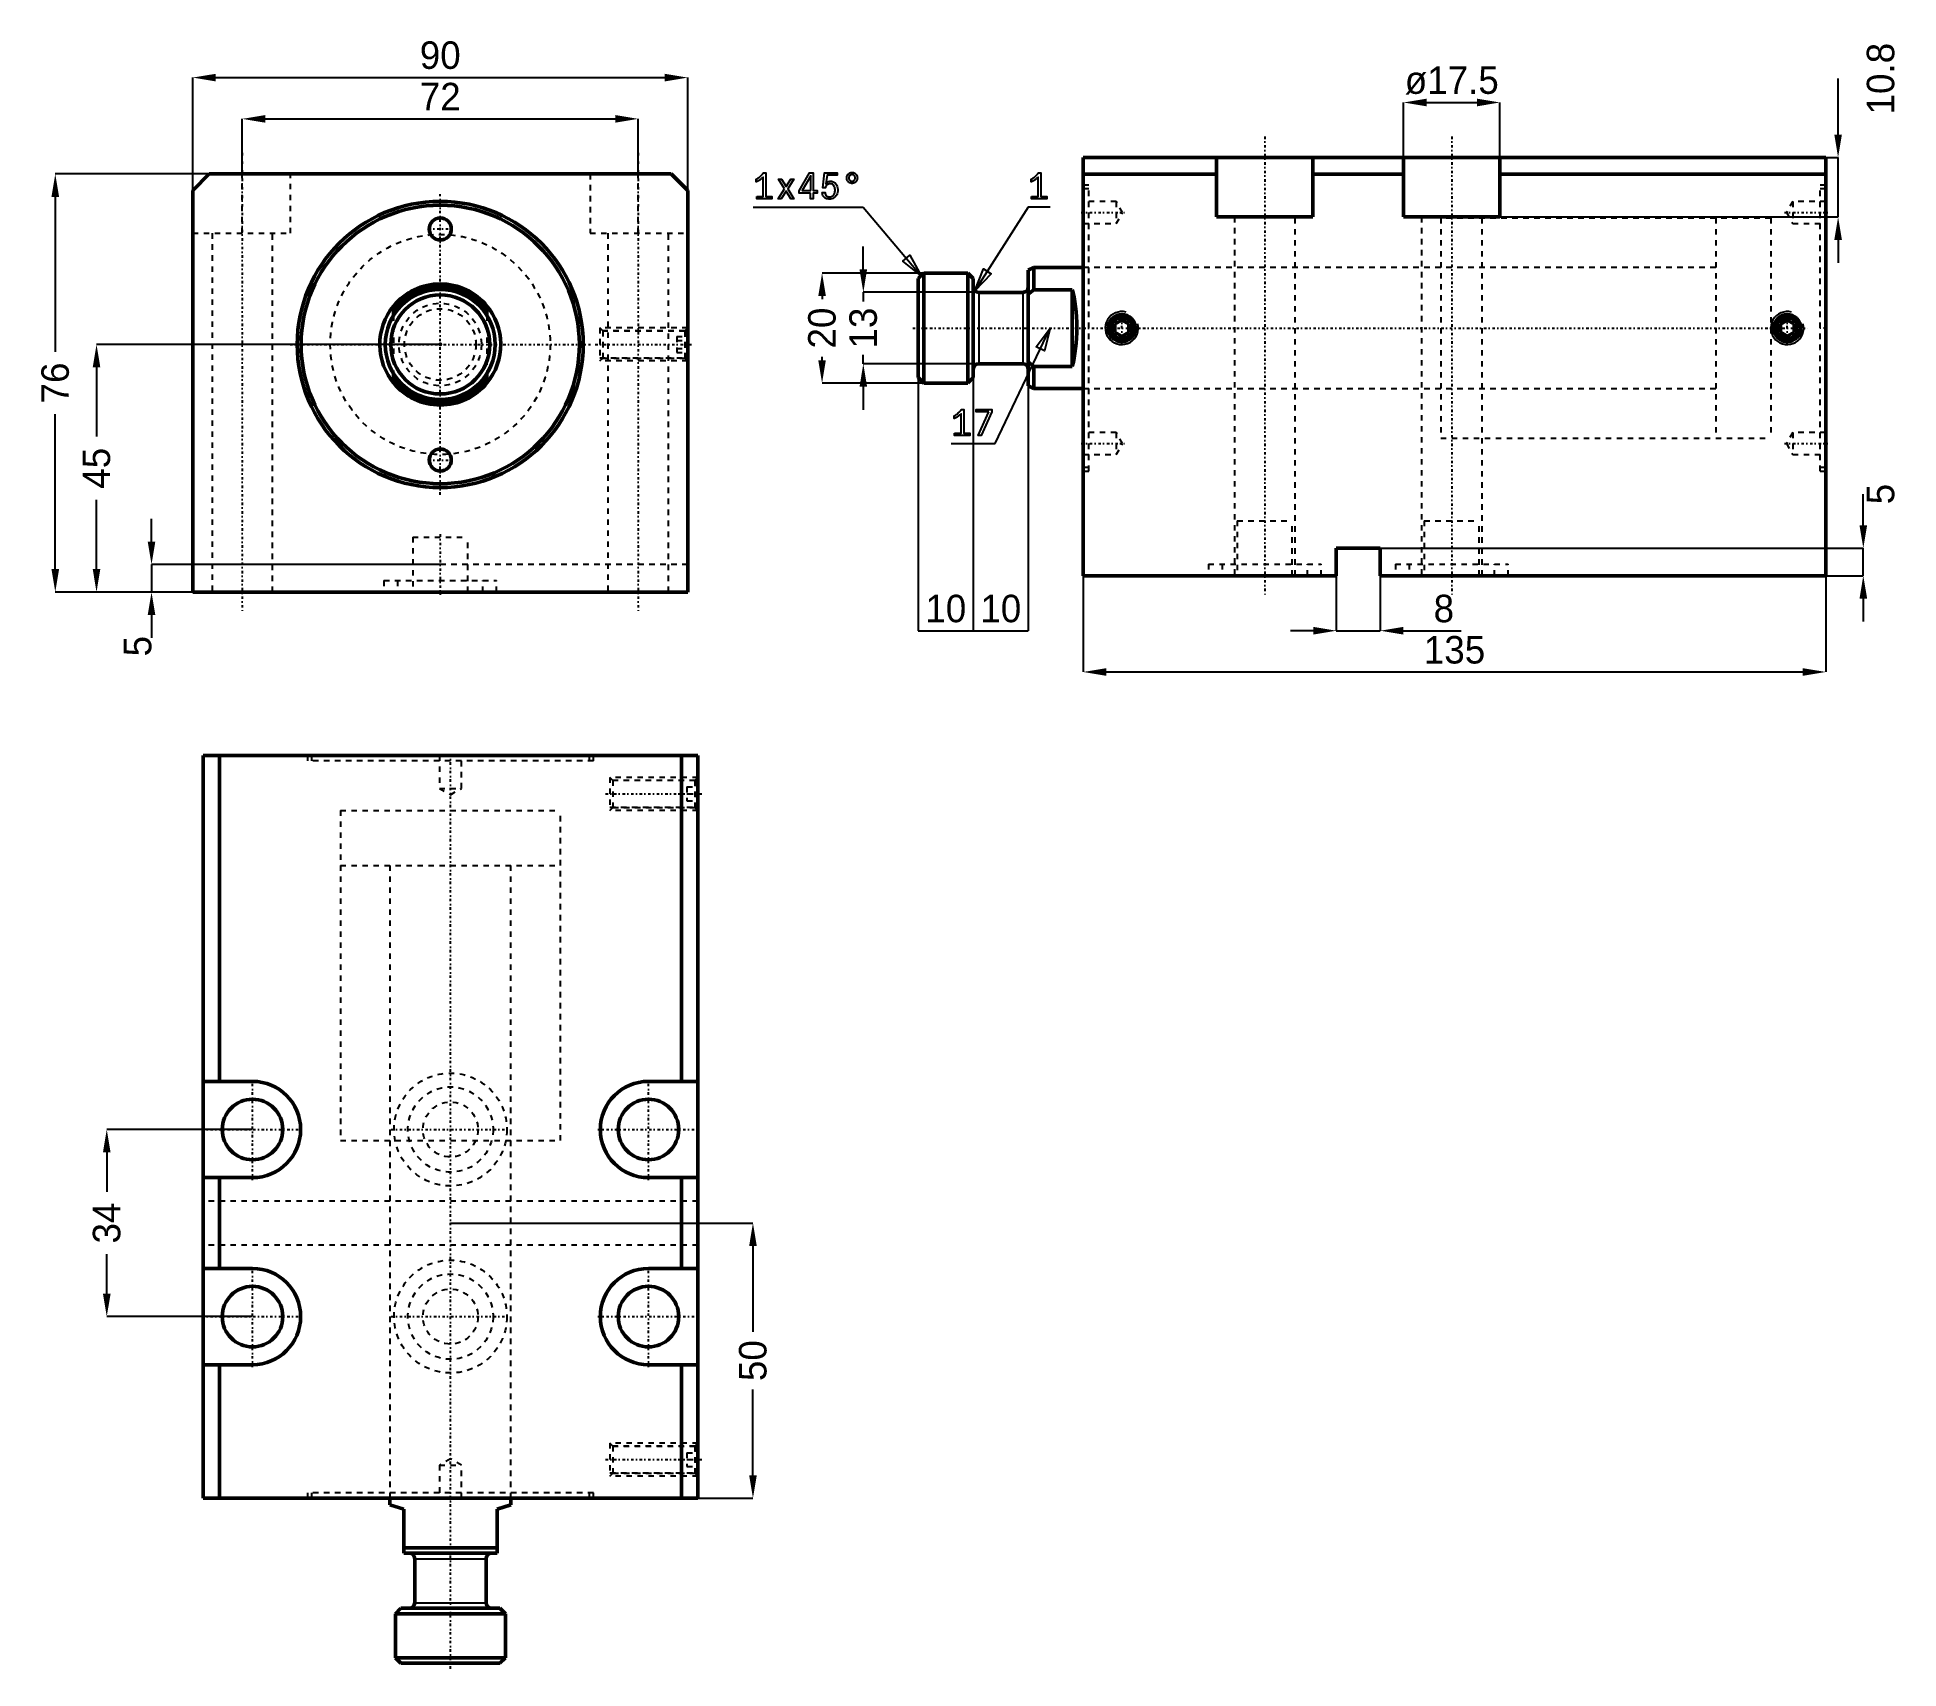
# Model space of a CAD drawing. Header units: millimetres. Extents: x -73 to 265, y -241 to 56.
import ezdxf

# ---------------------------------------------------------------- set-up
doc = ezdxf.new("R2010")
doc.units = ezdxf.units.MM
doc.linetypes.add('Center', pattern=[1.5, 0.45, -0.5, 0.05, -0.5])
doc.linetypes.add('Dashed', pattern=[2, 1, -1])
for name, color, linetype, lineweight in [('2d ConnectionPoints', 7, 'Continuous', 50), ('AM_0', 7, 'Continuous', 50), ('AM_4', 3, 'Continuous', 25), ('AM_5', 3, 'Continuous', 25), ('AM_7', 7, 'Center', 25), ('AM_9', 6, 'Dashed', 25)]:
    doc.layers.add(name, color=color, linetype=linetype, lineweight=lineweight)
doc.dimstyles.new('ISO-25', dxfattribs={"dimtxt": 2.5, "dimasz": 2.5, "dimexe": 1.25, "dimexo": 0.625, "dimtad": 1, "dimtxsty": 'Standard', "dimcen": 2.5, "dimadec": 0, "dimazin": 0, "dimtfac": 1, "dimtmove": 0, "dimatfit": 3, "dimfxl": 0, "dimarcsym": 0})

# ---------------------------------------------------------------- blocks, each defined once
blk = doc.blocks.new('1_JECX_MF_TLA_40_50_0_rod__0_in_JECX_MF_160_TLA_40_50_0__0')
at = {"layer": 'AM_0'}
for p, q in [((-8.5, 5.27), (-8.5, 6.98)), ((8.5, 6.98), (8.5, 5.27)), ((-8.5, -6.98), (-8.5, -5.27)), ((8.5, -5.27), (8.5, -6.98))]:
    blk.add_line(p, q, dxfattribs=at)
for points in [[(-8.5, 6.98), (-9.08, 6.21), (-9.58, 5.4), (-10.02, 4.54), (-10.38, 3.65), (-10.65, 2.74), (-10.85, 1.8), (-10.97, 0.84), (-11, -0.12), (-10.95, -1.07), (-10.81, -2.02), (-10.59, -2.96), (-10.3, -3.87), (-9.92, -4.75), (-9.47, -5.6), (-8.94, -6.4), (-8.5, -6.98)], [(8.5, -6.98), (9.08, -6.21), (9.58, -5.4), (10.02, -4.54), (10.38, -3.65), (10.65, -2.74), (10.85, -1.8), (10.97, -0.84), (11, 0.12), (10.95, 1.07), (10.81, 2.02), (10.59, 2.96), (10.3, 3.87), (9.92, 4.75), (9.47, 5.6), (8.94, 6.4), (8.5, 6.98)]]:
    blk.add_lwpolyline(points, dxfattribs=at)
for radius in [10, 9]:
    blk.add_circle((0, 0), radius, dxfattribs=at)
for radius, start, end in [(11, 39.4006, 140.5994), (10.5, 35.9506, 144.0494), (10.5, 215.9506, 324.0494), (11, 219.4006, 320.5994)]:
    blk.add_arc((0, 0), radius, start, end, dxfattribs=at)
at = {"layer": 'AM_9'}
for p, q in [((-8.5, 5.27), (-8.5, -5.27)), ((8.5, 5.27), (8.5, -5.27))]:
    blk.add_line(p, q, dxfattribs=at)
for radius in [7.5, 6.5]:
    blk.add_circle((0, 0), radius, dxfattribs=at)
blk = doc.blocks.new('2_JECX_MF_EXLA_40_50_0_body__0_in_JECX_MF_160_TLA_40_50_0__0')
at = {"layer": 'AM_0'}
for p, q in [((-42, 31), (-45, 28)), ((42, 31), (-42, 31)), ((45, 28), (42, 31)), ((-45, 28), (-45, -45)), ((45, -45), (45, 28)), ((-45, -45), (45, -45))]:
    blk.add_line(p, q, dxfattribs=at)
for centre, radius in [((0, 0), 26), ((0, 0), 25.3), ((0, 21), 2), ((0, -21), 2)]:
    blk.add_circle(centre, radius, dxfattribs=at)
at = {"layer": 'AM_5', "linetype": 'Dashed'}
for p, q in [((45, 3), (29, 3)), ((45, -3), (29, -3))]:
    blk.add_line(p, q, dxfattribs=at)
at = {"layer": 'AM_7'}
for p, q in [((-36, 34.8), (-36, -48.8)), ((36, 34.8), (36, -48.8)), ((0, -27.3), (0, 27.3)), ((-2.1, 21), (2.1, 21)), ((-27.3, 0), (27.3, 0)), ((28.2, 0), (45.8, 0)), ((-2.1, -21), (2.1, -21)), ((0, -34.5), (0, -45.5))]:
    blk.add_line(p, q, dxfattribs=at)
at = {"layer": 'AM_9'}
for p, q in [((-36, 20.2), (-36, 31)), ((-27.25, 20.2), (-27.25, 31)), ((27.25, 31), (27.25, 20.2)), ((36, 20.2), (36, 31)), ((-45, 20.2), (-27.25, 20.2)), ((-41.5, 20.2), (-41.5, -45)), ((-30.5, -45), (-30.5, 20.2)), ((27.25, 20.2), (45, 20.2)), ((30.5, 20.2), (30.5, -45)), ((41.5, -45), (41.5, 20.2)), ((29.54, 2.46), (29, 3)), ((29, 3), (29, -3)), ((44.5, 2.4), (29, 2.4)), ((44.46, 2.46), (29.54, 2.46)), ((29.54, 2.46), (29.54, -2.46)), ((43, 1.44), (45, 1.44)), ((43, 1.44), (43, -1.44)), ((43, 0.72), (45, 0.72)), ((45, 3), (44.46, 2.46)), ((44.46, 2.46), (44.46, -2.46)), ((45, 1.9), (44.5, 2.4)), ((44.5, 2.4), (44.5, -2.4)), ((29, -2.4), (44.5, -2.4)), ((29, -3), (29.54, -2.46)), ((29.54, -2.46), (44.46, -2.46)), ((43, -0.72), (45, -0.72)), ((43, -1.44), (45, -1.44)), ((44.46, -2.46), (45, -3)), ((44.5, -2.4), (45, -1.9)), ((-5, -35), (5, -35)), ((-5, -35), (-5, -45)), ((5, -45), (5, -35)), ((45, -40), (-45, -40)), ((-10.25, -42.9), (10.25, -42.9)), ((-10.25, -42.9), (-10.25, -45)), ((-7.75, -42.9), (-7.75, -45)), ((7.75, -45), (7.75, -42.9)), ((10.25, -45), (10.25, -42.9))]:
    blk.add_line(p, q, dxfattribs=at)
blk.add_circle((0, 0), 20, dxfattribs=at)
blk = doc.blocks.new('*D3')
at = {"layer": 'AM_5', "color": 0, "lineweight": -2}
for p, q in [((-45, 28), (-45, 48.5)), ((-40.83, 48.5), (40.83, 48.5)), ((45, 28), (45, 48.5))]:
    blk.add_line(p, q, dxfattribs=at)
at = {"layer": 'AM_5', "color": 0}
for points in [[(-40.83, 49.19), (-40.83, 47.81), (-45, 48.5)], [(40.83, 47.81), (40.83, 49.19), (45, 48.5)]]:
    blk.add_solid(points, dxfattribs=at)
at = {"layer": 'Defpoints', "color": 0}
for p in [(45, 48.5), (-45, 28), (45, 28)]:
    blk.add_point(p, dxfattribs=at)
at = {"layer": 'AM_5', "color": 0, "insert": (0, 52.55), "char_height": 5, "attachment_point": 5}
blk.add_mtext('90', dxfattribs=at)
blk = doc.blocks.new('*D4')
at = {"layer": 'AM_5', "color": 0, "lineweight": -2}
for p, q in [((-36, 31), (-36, 41)), ((-31.83, 41), (31.83, 41)), ((36, 31), (36, 41))]:
    blk.add_line(p, q, dxfattribs=at)
at = {"layer": 'AM_5', "color": 0}
for points in [[(-31.83, 41.69), (-31.83, 40.31), (-36, 41)], [(31.83, 40.31), (31.83, 41.69), (36, 41)]]:
    blk.add_solid(points, dxfattribs=at)
at = {"layer": 'Defpoints', "color": 0}
for p in [(36, 41), (-36, 31), (36, 31)]:
    blk.add_point(p, dxfattribs=at)
at = {"layer": 'AM_5', "color": 0, "insert": (0, 45.05), "char_height": 5, "attachment_point": 5}
blk.add_mtext('72', dxfattribs=at)
blk = doc.blocks.new('*D5')
at = {"layer": 'AM_5', "color": 0, "lineweight": -2}
for p, q in [((-42, 31), (-70, 31)), ((-70, 26.83), (-70, -1.31)), ((-70, -40.83), (-70, -12.69)), ((-45, -45), (-70, -45))]:
    blk.add_line(p, q, dxfattribs=at)
at = {"layer": 'AM_5', "color": 0}
for points in [[(-69.31, 26.83), (-70.69, 26.83), (-70, 31)], [(-70.69, -40.83), (-69.31, -40.83), (-70, -45)]]:
    blk.add_solid(points, dxfattribs=at)
at = {"layer": 'Defpoints', "color": 0}
for p in [(-42, 31), (-70, -45), (-45, -45)]:
    blk.add_point(p, dxfattribs=at)
at = {"layer": 'AM_5', "color": 0, "insert": (-70, -7), "char_height": 5, "attachment_point": 5, "rotation": 90}
blk.add_mtext('76', dxfattribs=at)
blk = doc.blocks.new('*D6')
at = {"layer": 'AM_5', "color": 0, "lineweight": -2}
for p, q in [((0, 0), (-62.5, 0)), ((-62.5, -4.17), (-62.5, -16.75)), ((-62.5, -40.83), (-62.5, -28.25)), ((-45, -45), (-62.5, -45))]:
    blk.add_line(p, q, dxfattribs=at)
at = {"layer": 'AM_5', "color": 0}
for points in [[(-61.81, -4.17), (-63.19, -4.17), (-62.5, 0)], [(-63.19, -40.83), (-61.81, -40.83), (-62.5, -45)]]:
    blk.add_solid(points, dxfattribs=at)
at = {"layer": 'Defpoints', "color": 0}
for p in [(0, 0), (-62.5, -45), (-45, -45)]:
    blk.add_point(p, dxfattribs=at)
at = {"layer": 'AM_5', "color": 0, "insert": (-62.5, -22.5), "char_height": 5, "attachment_point": 5, "rotation": 90}
blk.add_mtext('45', dxfattribs=at)
blk = doc.blocks.new('*D7')
at = {"layer": 'AM_5', "color": 0, "lineweight": -2}
for p, q in [((-52.5, -35.83), (-52.5, -31.67)), ((0, -40), (-52.5, -40)), ((-52.5, -40), (-52.5, -45)), ((-45, -45), (-52.5, -45)), ((-52.5, -49.17), (-52.5, -53.33))]:
    blk.add_line(p, q, dxfattribs=at)
at = {"layer": 'AM_5', "color": 0}
for points in [[(-53.19, -35.83), (-51.81, -35.83), (-52.5, -40)], [(-51.81, -49.17), (-53.19, -49.17), (-52.5, -45)]]:
    blk.add_solid(points, dxfattribs=at)
at = {"layer": 'Defpoints', "color": 0}
for p in [(0, -40), (-52.5, -45), (-45, -45)]:
    blk.add_point(p, dxfattribs=at)
at = {"layer": 'AM_5', "color": 0, "insert": (-55, -54.83), "char_height": 5, "attachment_point": 5, "rotation": 90}
blk.add_mtext('5', dxfattribs=at)
blk = doc.blocks.new('1_JECX_MF_TLA_40_50_0_rod__0_in_JECX_MF_160_TLA_40_50_0__4')
at = {"layer": 'AM_0'}
for p, q in [((-11, 0), (-11, -1.19)), ((11, -1.19), (11, 0)), ((-8.5, -2), (-11, -1.19)), ((-8.5, -10), (-8.5, -2)), ((11, -1.19), (8.5, -2)), ((8.5, -2), (8.5, -10)), ((-8.5, -9), (8.5, -9)), ((-8.5, -10), (8.5, -10)), ((-6.5, -11), (-6.5, -19)), ((6.5, -19), (6.5, -11)), ((-9, -20), (-10, -21)), ((-9, -20), (9, -20)), ((10, -21), (9, -20)), ((-10, -21), (-10, -29)), ((-10, -21), (10, -21)), ((10, -29), (10, -21)), ((-10, -29), (10, -29)), ((-10, -29), (-9, -30)), ((-9, -30), (9, -30)), ((9, -30), (10, -29))]:
    blk.add_line(p, q, dxfattribs=at)
for centre, start, end in [((-7.5, -11), 360, 90), ((7.5, -11), 90, 180), ((-7.5, -19), 270, 0), ((7.5, -19), 180, 270)]:
    blk.add_arc(centre, 1, start, end, dxfattribs=at)
at = {"layer": 'AM_4'}
for p, q in [((-6.5, -11), (6.5, -11)), ((-6.5, -19), (6.5, -19))]:
    blk.add_line(p, q, dxfattribs=at)
at = {"layer": 'AM_7'}
blk.add_line((0, -31), (0, 135.36), dxfattribs=at)
at = {"layer": 'AM_9'}
for p, q in [((-20, 125), (20, 125)), ((-20, 125), (-20, 115)), ((20, 115), (20, 125)), ((-20, 115), (20, 115)), ((-11, 115), (-11, 0)), ((11, 0), (11, 115))]:
    blk.add_line(p, q, dxfattribs=at)
blk = doc.blocks.new('2_JECX_MF_EXLA_40_50_0_body__0_in_JECX_MF_160_TLA_40_50_0__4')
at = {"layer": 'AM_0'}
for p, q in [((45, 135), (-45, 135)), ((-45, 135), (-45, 0)), ((-42, 135), (-42, 75.75)), ((42, 135), (42, 75.75)), ((45, 135), (45, 0)), ((-36, 75.75), (-45, 75.75)), ((45, 75.75), (36, 75.75)), ((-45, 58.25), (-36, 58.25)), ((-42, 58.25), (-42, 41.75)), ((36, 58.25), (45, 58.25)), ((42, 58.25), (42, 41.75)), ((-36, 41.75), (-45, 41.75)), ((45, 41.75), (36, 41.75)), ((-45, 24.25), (-36, 24.25)), ((-42, 24.25), (-42, 0)), ((36, 24.25), (45, 24.25)), ((42, 24.25), (42, 0)), ((45, 0), (-45, 0))]:
    blk.add_line(p, q, dxfattribs=at)
for centre in [(-36, 67), (36, 67), (-36, 33), (36, 33)]:
    blk.add_circle(centre, 5.5, dxfattribs=at)
for centre, start, end in [((-36, 67), 270, 90), ((36, 67), 90, 270), ((-36, 33), 270, 90), ((36, 33), 90, 270)]:
    blk.add_arc(centre, 8.75, start, end, dxfattribs=at)
at = {"layer": 'AM_5', "linetype": 'Dashed'}
for p, q in [((45, 131), (29, 131)), ((45, 125), (29, 125)), ((45, 10), (29, 10)), ((45, 4), (29, 4))]:
    blk.add_line(p, q, dxfattribs=at)
at = {"layer": 'AM_7'}
for p, q in [((28.2, 128), (45.8, 128)), ((-36, 57.8125), (-36, 76.1875)), ((36, 57.8125), (36, 76.1875)), ((-45.1875, 67), (-26.8125, 67)), ((-10.7625, 67), (10.7625, 67)), ((26.8125, 67), (45.1875, 67)), ((-36, 23.8125), (-36, 42.1875)), ((36, 23.8125), (36, 42.1875)), ((-45.1875, 33), (-26.8125, 33)), ((-10.7625, 33), (10.7625, 33)), ((26.8125, 33), (45.1875, 33)), ((28.2, 7), (45.8, 7))]:
    blk.add_line(p, q, dxfattribs=at)
at = {"layer": 'AM_9'}
for p, q in [((-26, 135), (-26, 134)), ((26, 134), (-26, 134)), ((-25.3, 135), (-25.3, 134)), ((-2, 135), (-2, 129)), ((2, 129), (2, 135)), ((25.3, 134), (25.3, 135)), ((26, 134), (26, 135)), ((-2, 129), (0, 127.8453)), ((-2, 129), (2, 129)), ((0, 127.8453), (2, 129)), ((29, 131), (29, 125)), ((29.5415, 130.4585), (29, 131)), ((44.5, 130.4), (29, 130.4)), ((44.4585, 130.4585), (29.5415, 130.4585)), ((29.5415, 130.4585), (29.5415, 125.5415)), ((43, 129.25), (45, 129.25)), ((43, 129.25), (43, 126.75)), ((45, 131), (44.4585, 130.4585)), ((44.4585, 130.4585), (44.4585, 125.5415)), ((44.5, 130.4), (44.5, 125.6)), ((45, 129.9), (44.5, 130.4)), ((29, 125.6), (44.5, 125.6)), ((29, 125), (29.5415, 125.5415)), ((29.5415, 125.5415), (44.4585, 125.5415)), ((43, 128), (45, 128)), ((43, 126.75), (45, 126.75)), ((44.4585, 125.5415), (45, 125)), ((44.5, 125.6), (45, 126.1)), ((-20, 125), (20, 125)), ((-20, 125), (-20, 65)), ((20, 65), (20, 125)), ((-20, 65), (20, 65)), ((-11, 65), (-11, 0)), ((11, 0), (11, 65)), ((45, 54), (-45, 54)), ((45, 46), (-45, 46)), ((0, 7.1547), (-2, 6)), ((2, 6), (0, 7.1547)), ((29, 10), (29, 4)), ((29.5415, 9.4585), (29, 10)), ((44.5, 9.4), (29, 9.4)), ((44.4585, 9.4585), (29.5415, 9.4585)), ((29.5415, 9.4585), (29.5415, 4.5415)), ((43, 8.25), (45, 8.25)), ((43, 8.25), (43, 5.75)), ((43, 7), (45, 7)), ((45, 10), (44.4585, 9.4585)), ((44.4585, 9.4585), (44.4585, 4.5415)), ((45, 8.9), (44.5, 9.4)), ((44.5, 9.4), (44.5, 4.6)), ((-2, 6), (-2, 0)), ((-2, 6), (2, 6)), ((2, 0), (2, 6)), ((29, 4.6), (44.5, 4.6)), ((29, 4), (29.5415, 4.5415)), ((29.5415, 4.5415), (44.4585, 4.5415)), ((43, 5.75), (45, 5.75)), ((44.4585, 4.5415), (45, 4)), ((44.5, 4.6), (45, 5.1)), ((26, 1), (-26, 1)), ((-26, 1), (-26, 0)), ((-25.3, 1), (-25.3, 0)), ((25.3, 0), (25.3, 1)), ((26, 0), (26, 1))]:
    blk.add_line(p, q, dxfattribs=at)
for centre, radius in [((0, 67), 10.25), ((0, 67), 7.75), ((0, 67), 5), ((0, 33), 10.25), ((0, 33), 7.75), ((0, 33), 5)]:
    blk.add_circle(centre, radius, dxfattribs=at)
blk = doc.blocks.new('*D13')
at = {"layer": 'AM_5', "color": 0, "lineweight": -2}
for p, q in [((1.86, -159.67), (56.86, -159.67)), ((56.86, -163.84), (56.86, -179.42)), ((56.86, -205.51), (56.86, -189.92)), ((46.86, -209.67), (56.86, -209.67))]:
    blk.add_line(p, q, dxfattribs=at)
at = {"layer": 'AM_5', "color": 0}
for points in [[(56.17, -163.84), (57.56, -163.84), (56.86, -159.67)], [(56.17, -205.51), (57.56, -205.51), (56.86, -209.67)]]:
    blk.add_solid(points, dxfattribs=at)
at = {"layer": 'Defpoints', "color": 0}
for p in [(1.86, -159.67), (56.86, -159.67), (46.86, -209.67)]:
    blk.add_point(p, dxfattribs=at)
at = {"layer": 'AM_5', "color": 0, "insert": (56.86, -184.67), "char_height": 5, "attachment_point": 5, "rotation": 90}
blk.add_mtext('50', dxfattribs=at)
blk = doc.blocks.new('*D14')
at = {"layer": 'AM_5', "color": 0, "lineweight": -2}
for p, q in [((-34.14, -142.67), (-60.64, -142.67)), ((-60.64, -146.84), (-60.64, -154.01)), ((-60.64, -172.51), (-60.64, -165.34)), ((-34.14, -176.67), (-60.64, -176.67))]:
    blk.add_line(p, q, dxfattribs=at)
at = {"layer": 'AM_5', "color": 0}
for points in [[(-61.33, -146.84), (-59.94, -146.84), (-60.64, -142.67)], [(-61.33, -172.51), (-59.94, -172.51), (-60.64, -176.67)]]:
    blk.add_solid(points, dxfattribs=at)
at = {"layer": 'Defpoints', "color": 0}
for p in [(-60.64, -142.67), (-34.14, -142.67), (-34.14, -176.67)]:
    blk.add_point(p, dxfattribs=at)
at = {"layer": 'AM_5', "color": 0, "insert": (-60.64, -159.67), "char_height": 5, "attachment_point": 5, "rotation": 90}
blk.add_mtext('34', dxfattribs=at)
blk = doc.blocks.new('1_JECX_MF_TLA_40_50_0_rod__0_in_JECX_MF_160_TLA_40_50_0__2')
at = {"layer": 'AM_0'}
for p, q in [((-9, 11), (-10, 10.5)), ((-10, 10.5), (-10, -10.5)), ((0, 11), (-9, 11)), ((-9, 11), (-9, 6.98)), ((-29, 10), (-30, 9)), ((-30, 9), (-30, -9)), ((-29, 10), (-29, -10)), ((-21, 10), (-29, 10)), ((-21, 10), (-21, -10)), ((-20, 9), (-21, 10)), ((-20, 9), (-20, -9)), ((-9, 6.98), (-10, 6.16)), ((-2, 6.98), (-9, 6.98)), ((-2, 6.98), (-2, -6.98)), ((-11, 6.5), (-19, 6.5)), ((-19, -6.5), (-11, -6.5)), ((-10, -6.16), (-9, -6.98)), ((-30, -9), (-29, -10)), ((-29, -10), (-21, -10)), ((-21, -10), (-20, -9)), ((-9, -6.98), (-2, -6.98)), ((-9, -6.98), (-9, -11)), ((-10, -10.5), (-9, -11)), ((-9, -11), (0, -11))]:
    blk.add_line(p, q, dxfattribs=at)
blk.add_lwpolyline([(-2, -6.98), (-1.81, -6.21), (-1.65, -5.4), (-1.51, -4.54), (-1.39, -3.65), (-1.3, -2.74), (-1.24, -1.8), (-1.2, -0.84), (-1.19, 0.12), (-1.2, 1.07), (-1.25, 2.02), (-1.32, 2.96), (-1.42, 3.87), (-1.54, 4.75), (-1.69, 5.6), (-1.86, 6.4), (-2, 6.98)], dxfattribs=at)
for centre, start, end in [((-19, 7.5), 180, 270), ((-11, 7.5), 270, 0), ((-19, -7.5), 90, 180), ((-11, -7.5), 360, 90)]:
    blk.add_arc(centre, 1, start, end, dxfattribs=at)
at = {"layer": 'AM_4'}
for p, q in [((-19, 6.5), (-19, -6.5)), ((-11, 6.5), (-11, -6.5))]:
    blk.add_line(p, q, dxfattribs=at)
at = {"layer": 'AM_7'}
blk.add_line((-31, 0), (131.75, 0), dxfattribs=at)
at = {"layer": 'AM_9'}
for p, q in [((125, 20), (115, 20)), ((115, 20), (115, -20)), ((125, 20), (125, -20)), ((115, 11), (0, 11)), ((0, -11), (115, -11)), ((115, -20), (125, -20))]:
    blk.add_line(p, q, dxfattribs=at)
blk = doc.blocks.new('2_JECX_MF_EXLA_40_50_0_body__0_in_JECX_MF_160_TLA_40_50_0__2')
at = {"layer": 'AM_0'}
for p, q in [((0, -45), (0, 31)), ((135, 31), (0, 31)), ((24.25, 31), (24.25, 20.2)), ((41.75, 20.2), (41.75, 31)), ((58.25, 31), (58.25, 20.2)), ((75.75, 20.2), (75.75, 31)), ((135, -45), (135, 31)), ((24.25, 28), (0, 28)), ((58.25, 28), (41.75, 28)), ((135, 28), (75.75, 28)), ((24.25, 20.2), (41.75, 20.2)), ((58.25, 20.2), (75.75, 20.2)), ((7, 1.44), (5.75, 0.72)), ((5.75, 0.72), (5.75, -0.72)), ((8.25, 0.72), (7, 1.44)), ((8.25, -0.72), (8.25, 0.72)), ((128, 1.44), (126.75, 0.72)), ((126.75, 0.72), (126.75, -0.72)), ((129.25, 0.72), (128, 1.44)), ((129.25, -0.72), (129.25, 0.72)), ((5.75, -0.72), (7, -1.44)), ((7, -1.44), (8.25, -0.72)), ((126.75, -0.72), (128, -1.44)), ((128, -1.44), (129.25, -0.72)), ((46, -40), (46, -45)), ((54, -40), (46, -40)), ((54, -45), (54, -40)), ((46, -45), (0, -45)), ((135, -45), (54, -45))]:
    blk.add_line(p, q, dxfattribs=at)
for centre, radius in [((7, 0), 2.46), ((7, 0), 2.4), ((7, 0), 1.9), ((128, 0), 2.46), ((128, 0), 2.4), ((128, 0), 1.9)]:
    blk.add_circle(centre, radius, dxfattribs=at)
at = {"layer": 'AM_5'}
for centre in [(7, 0), (128, 0)]:
    blk.add_arc(centre, 3, 75, 15, dxfattribs=at)
at = {"layer": 'AM_7'}
for p, q in [((33, 34.8), (33, -48.8)), ((67, 34.8), (67, -48.8)), ((-0.36, 21), (7.51, 21)), ((127.49, 21), (135.36, 21)), ((7, -3.15), (7, 3.15)), ((128, -3.15), (128, 3.15)), ((135.05, 0), (133.95, 0)), ((-0.36, -21), (7.51, -21)), ((127.49, -21), (135.36, -21))]:
    blk.add_line(p, q, dxfattribs=at)
at = {"layer": 'AM_9'}
for p, q in [((1, 26), (0, 26)), ((1, 25.3), (0, 25.3)), ((1, -26), (1, 26)), ((134, -26), (134, 26)), ((135, 26), (134, 26)), ((135, 25.3), (134, 25.3)), ((6, 23), (0, 23)), ((7.15, 21), (6, 23)), ((6, 23), (6, 19)), ((6, 19), (7.15, 21)), ((129, 23), (127.85, 21)), ((127.85, 21), (129, 19)), ((135, 23), (129, 23)), ((129, 23), (129, 19)), ((0, 19), (6, 19)), ((27.5, 20.2), (27.5, -45)), ((38.5, -45), (38.5, 20.2)), ((61.5, 20.2), (61.5, -45)), ((125, 20), (65, 20)), ((65, 20), (65, -20)), ((72.5, -45), (72.5, 20.2)), ((125, 20), (125, -20)), ((129, 19), (135, 19)), ((65, 11), (0, 11)), ((0, -11), (65, -11)), ((6, -19), (0, -19)), ((7.15, -21), (6, -19)), ((6, -19), (6, -23)), ((65, -20), (125, -20)), ((129, -19), (127.85, -21)), ((135, -19), (129, -19)), ((129, -19), (129, -23)), ((0, -23), (6, -23)), ((6, -23), (7.15, -21)), ((127.85, -21), (129, -23)), ((129, -23), (135, -23)), ((0, -25.3), (1, -25.3)), ((0, -26), (1, -26)), ((134, -25.3), (135, -25.3)), ((134, -26), (135, -26)), ((28, -35), (38, -35)), ((28, -35), (28, -45)), ((38, -45), (38, -35)), ((62, -35), (72, -35)), ((62, -35), (62, -45)), ((72, -45), (72, -35)), ((22.75, -42.9), (43.25, -42.9)), ((22.75, -42.9), (22.75, -45)), ((25.25, -42.9), (25.25, -45)), ((40.75, -45), (40.75, -42.9)), ((43.25, -45), (43.25, -42.9)), ((56.75, -42.9), (77.25, -42.9)), ((56.75, -42.9), (56.75, -45)), ((59.25, -42.9), (59.25, -45)), ((74.75, -45), (74.75, -42.9)), ((77.25, -45), (77.25, -42.9))]:
    blk.add_line(p, q, dxfattribs=at)
blk = doc.blocks.new('*D27')
at = {"layer": 'AM_5', "color": 0, "lineweight": -2}
for p, q in [((175.18, 33.98), (175.18, 43.98)), ((179.35, 43.98), (188.51, 43.98)), ((192.68, 33.98), (192.68, 43.98))]:
    blk.add_line(p, q, dxfattribs=at)
at = {"layer": 'AM_5', "color": 0}
for points in [[(179.35, 44.67), (179.35, 43.28), (175.18, 43.98)], [(188.51, 44.67), (188.51, 43.28), (192.68, 43.98)]]:
    blk.add_solid(points, dxfattribs=at)
at = {"layer": 'Defpoints', "color": 0}
for p in [(192.68, 43.98), (175.18, 33.98), (192.68, 33.98)]:
    blk.add_point(p, dxfattribs=at)
at = {"layer": 'AM_5', "color": 0, "insert": (183.93, 47.98), "char_height": 5, "attachment_point": 5}
blk.add_mtext('ø17.5', dxfattribs=at)
blk = doc.blocks.new('*D28')
at = {"layer": 'AM_5', "color": 0, "lineweight": -2}
for p, q in [((254.18, 38.14), (254.18, 48.31)), ((192.68, 33.98), (254.18, 33.98)), ((254.18, 23.18), (254.18, 33.98)), ((192.68, 23.18), (254.18, 23.18)), ((254.18, 19.01), (254.18, 14.84))]:
    blk.add_line(p, q, dxfattribs=at)
at = {"layer": 'AM_5', "color": 0}
for points in [[(253.49, 38.14), (254.87, 38.14), (254.18, 33.98)], [(253.49, 19.01), (254.87, 19.01), (254.18, 23.18)]]:
    blk.add_solid(points, dxfattribs=at)
at = {"layer": 'Defpoints', "color": 0}
for p in [(192.68, 33.98), (254.18, 33.98), (192.68, 23.18)]:
    blk.add_point(p, dxfattribs=at)
at = {"layer": 'AM_5', "color": 0, "insert": (261.93, 48.31), "char_height": 5, "attachment_point": 5, "rotation": 90}
blk.add_mtext('10.8', dxfattribs=at)
blk = doc.blocks.new('*D29')
at = {"layer": 'AM_5', "color": 0, "lineweight": -2}
for p, q in [((116.93, -42.02), (116.93, -59.52)), ((251.93, -42.02), (251.93, -59.52)), ((121.1, -59.52), (247.76, -59.52))]:
    blk.add_line(p, q, dxfattribs=at)
at = {"layer": 'AM_5', "color": 0}
for points in [[(121.1, -58.83), (121.1, -60.22), (116.93, -59.52)], [(247.76, -58.83), (247.76, -60.22), (251.93, -59.52)]]:
    blk.add_solid(points, dxfattribs=at)
at = {"layer": 'Defpoints', "color": 0}
for p in [(116.93, -42.02), (251.93, -42.02), (251.93, -59.52)]:
    blk.add_point(p, dxfattribs=at)
at = {"layer": 'AM_5', "color": 0, "insert": (184.43, -55.52), "char_height": 5, "attachment_point": 5}
blk.add_mtext('135', dxfattribs=at)
blk = doc.blocks.new('*D30')
at = {"layer": 'AM_5', "color": 0, "lineweight": -2}
for p, q in [((96.93, -6.02), (96.93, -52.02)), ((106.93, -4.52), (106.93, -52.02)), ((96.93, -52.02), (106.93, -52.02))]:
    blk.add_line(p, q, dxfattribs=at)
at = {"layer": 'Defpoints', "color": 0}
for p in [(96.93, -6.02), (106.93, -4.52), (106.93, -52.02)]:
    blk.add_point(p, dxfattribs=at)
at = {"layer": 'AM_5', "color": 0, "insert": (101.93, -48.02), "char_height": 5, "attachment_point": 5}
blk.add_mtext('10', dxfattribs=at)
blk = doc.blocks.new('*D31')
at = {"layer": 'AM_5', "color": 0, "lineweight": -2}
for p, q in [((86.93, -6.02), (86.93, -52.02)), ((96.93, -6.02), (96.93, -52.02)), ((86.93, -52.02), (96.93, -52.02))]:
    blk.add_line(p, q, dxfattribs=at)
at = {"layer": 'Defpoints', "color": 0}
for p in [(86.93, -6.02), (96.93, -6.02), (96.93, -52.02)]:
    blk.add_point(p, dxfattribs=at)
at = {"layer": 'AM_5', "color": 0, "insert": (91.93, -48.02), "char_height": 5, "attachment_point": 5}
blk.add_mtext('10', dxfattribs=at)
blk = doc.blocks.new('*D32')
at = {"layer": 'AM_5', "color": 0, "lineweight": -2}
for p, q in [((87.93, 12.98), (69.43, 12.98)), ((69.43, 8.81), (69.43, 8.23)), ((69.43, -2.86), (69.43, -2.27)), ((87.93, -7.02), (69.43, -7.02))]:
    blk.add_line(p, q, dxfattribs=at)
at = {"layer": 'AM_5', "color": 0}
for points in [[(68.74, 8.81), (70.12, 8.81), (69.43, 12.98)], [(68.74, -2.86), (70.12, -2.86), (69.43, -7.02)]]:
    blk.add_solid(points, dxfattribs=at)
at = {"layer": 'Defpoints', "color": 0}
for p in [(69.43, 12.98), (87.93, 12.98), (87.93, -7.02)]:
    blk.add_point(p, dxfattribs=at)
at = {"layer": 'AM_5', "color": 0, "insert": (69.43, 2.98), "char_height": 5, "attachment_point": 5, "rotation": 90}
blk.add_mtext('20', dxfattribs=at)
blk = doc.blocks.new('*D33')
at = {"layer": 'AM_5', "color": 0, "lineweight": -2}
for p, q in [((76.93, 13.64), (76.93, 17.81)), ((97.93, 9.48), (76.93, 9.48)), ((76.93, 9.48), (76.93, 7.81)), ((76.93, -3.52), (76.93, -1.86)), ((97.93, -3.52), (76.93, -3.52)), ((76.93, -7.69), (76.93, -11.86))]:
    blk.add_line(p, q, dxfattribs=at)
at = {"layer": 'AM_5', "color": 0}
for points in [[(76.24, 13.64), (77.62, 13.64), (76.93, 9.48)], [(76.24, -7.69), (77.62, -7.69), (76.93, -3.52)]]:
    blk.add_solid(points, dxfattribs=at)
at = {"layer": 'Defpoints', "color": 0}
for p in [(76.93, 9.48), (97.93, 9.48), (97.93, -3.52)]:
    blk.add_point(p, dxfattribs=at)
at = {"layer": 'AM_5', "color": 0, "insert": (76.93, 2.98), "char_height": 5, "attachment_point": 5, "rotation": 90}
blk.add_mtext('13', dxfattribs=at)
blk = doc.blocks.new('*D34')
at = {"layer": 'AM_5', "color": 0, "lineweight": -2}
for p, q in [((162.93, -37.02), (162.93, -52.02)), ((170.93, -42.02), (170.93, -52.02)), ((158.76, -52.02), (154.6, -52.02)), ((162.93, -52.02), (170.93, -52.02)), ((175.1, -52.02), (185.65, -52.02))]:
    blk.add_line(p, q, dxfattribs=at)
at = {"layer": 'AM_5', "color": 0}
for points in [[(158.76, -51.33), (158.76, -52.72), (162.93, -52.02)], [(175.1, -51.33), (175.1, -52.72), (170.93, -52.02)]]:
    blk.add_solid(points, dxfattribs=at)
at = {"layer": 'Defpoints', "color": 0}
for p in [(162.93, -37.02), (170.93, -42.02), (170.93, -52.02)]:
    blk.add_point(p, dxfattribs=at)
at = {"layer": 'AM_5', "color": 0, "insert": (182.49, -48.02), "char_height": 5, "attachment_point": 5}
blk.add_mtext('8', dxfattribs=at)
blk = doc.blocks.new('*D35')
at = {"layer": 'AM_5', "color": 0, "lineweight": -2}
for p, q in [((258.76, -32.86), (258.76, -27.19)), ((162.93, -37.02), (258.76, -37.02)), ((258.76, -42.02), (258.76, -37.02)), ((170.93, -42.02), (258.76, -42.02)), ((258.76, -46.19), (258.76, -50.36))]:
    blk.add_line(p, q, dxfattribs=at)
at = {"layer": 'AM_5', "color": 0}
for points in [[(258.07, -32.86), (259.46, -32.86), (258.76, -37.02)], [(258.07, -46.19), (259.46, -46.19), (258.76, -42.02)]]:
    blk.add_solid(points, dxfattribs=at)
at = {"layer": 'Defpoints', "color": 0}
for p in [(162.93, -37.02), (170.93, -42.02), (258.76, -42.02)]:
    blk.add_point(p, dxfattribs=at)
at = {"layer": 'AM_5', "color": 0, "insert": (261.93, -27.19), "char_height": 5, "attachment_point": 5, "rotation": 90}
blk.add_mtext('5', dxfattribs=at)

msp = doc.modelspace()

# ---------------------------------------------------------------- linework, layer by layer
at = {"layer": '2d ConnectionPoints'}
for p in [(0, 0), (116.93, 2.975), (1.862, -209.672)]:
    msp.add_point(p, dxfattribs=at)
at = {"layer": 'AM_5'}
for p, q in [((56.93, 24.975), (76.93, 24.975)), ((76.93, 24.975), (87.43, 12.475)), ((106.93, 24.975), (97.223, 9.768)), ((110.93, 24.975), (106.93, 24.975)), ((100.93, -18.025), (110.93, 2.975)), ((92.93, -18.025), (100.93, -18.025))]:
    msp.add_line(p, q, dxfattribs=at)
for points in [[(57.538, 26.891), (58.734, 26.891), (58.734, 30.408), (58.734, 30.408), (58.669, 30.343), (58.56, 30.242), (58.56, 30.242), (58.437, 30.136), (58.347, 30.063), (58.347, 30.063), (58.253, 29.991), (58.111, 29.888), (58.111, 29.888), (57.968, 29.792), (57.872, 29.732), (57.872, 29.732), (57.779, 29.677), (57.649, 29.611), (57.649, 29.611), (57.531, 29.564), (57.46, 29.543), (57.46, 30.037), (57.46, 30.037), (57.548, 30.079), (57.688, 30.159), (57.688, 30.159), (57.836, 30.26), (57.939, 30.338), (57.939, 30.338), (58.042, 30.421), (58.193, 30.551), (58.193, 30.551), (58.338, 30.686), (58.431, 30.778), (58.431, 30.778), (58.52, 30.869), (58.638, 30.998), (58.638, 30.998), (58.74, 31.115), (58.799, 31.188), (59.215, 31.188), (59.215, 26.891), (60.3, 26.891), (60.3, 26.475), (57.538, 26.475), (57.538, 26.891)], [(67.354, 27.515), (65.248, 27.515), (65.248, 27.938), (67.166, 31.188), (67.809, 31.188), (67.809, 27.954), (68.511, 27.954), (68.511, 27.515), (67.809, 27.515), (67.809, 26.475), (67.354, 26.475), (67.354, 27.515)], [(67.361, 27.954), (67.361, 30.642), (65.807, 27.954), (67.361, 27.954)], [(70.812, 26.417), (70.812, 26.417), (70.665, 26.422), (70.456, 26.448), (70.456, 26.448), (70.259, 26.497), (70.136, 26.542), (70.136, 26.542), (70.02, 26.597), (69.864, 26.701), (69.864, 26.701), (69.73, 26.83), (69.653, 26.93), (69.653, 26.93), (69.588, 27.041), (69.518, 27.228), (69.518, 27.228), (69.48, 27.439), (69.473, 27.593), (69.98, 27.593), (69.98, 27.593), (69.989, 27.447), (70.038, 27.257), (70.038, 27.257), (70.13, 27.1), (70.215, 27.015), (70.215, 27.015), (70.315, 26.944), (70.487, 26.868), (70.487, 26.868), (70.685, 26.827), (70.831, 26.82), (70.831, 26.82), (70.957, 26.827), (71.128, 26.863), (71.128, 26.863), (71.28, 26.93), (71.371, 26.992), (71.371, 26.992), (71.452, 27.065), (71.557, 27.191), (71.557, 27.191), (71.641, 27.336), (71.686, 27.444), (71.686, 27.444), (71.722, 27.558), (71.761, 27.736), (71.761, 27.736), (71.783, 27.924), (71.787, 28.055), (71.787, 28.055), (71.783, 28.174), (71.762, 28.348), (71.762, 28.348), (71.724, 28.514), (71.689, 28.622), (71.689, 28.622), (71.646, 28.724), (71.566, 28.861), (71.566, 28.861), (71.469, 28.98), (71.393, 29.049), (71.393, 29.049), (71.31, 29.108), (71.171, 29.171), (71.171, 29.171), (71.016, 29.205), (70.903, 29.212), (70.903, 29.212), (70.782, 29.204), (70.612, 29.162), (70.612, 29.162), (70.454, 29.085), (70.357, 29.013), (70.357, 29.013), (70.268, 28.928), (70.158, 28.779), (70.158, 28.779), (70.077, 28.603), (70.038, 28.471), (69.544, 28.471), (69.882, 31.201), (72.177, 31.201), (72.177, 30.778), (70.344, 30.778), (70.136, 29.215), (70.136, 29.215), (70.204, 29.299), (70.312, 29.409), (70.312, 29.409), (70.425, 29.499), (70.503, 29.548), (70.503, 29.548), (70.585, 29.588), (70.718, 29.632), (70.718, 29.632), (70.864, 29.656), (70.968, 29.66), (70.968, 29.66), (71.127, 29.652), (71.349, 29.607), (71.349, 29.607), (71.552, 29.523), (71.676, 29.446), (71.676, 29.446), (71.79, 29.354), (71.939, 29.193), (71.939, 29.193), (72.063, 29.004), (72.131, 28.862), (72.131, 28.862), (72.187, 28.711), (72.248, 28.473), (72.248, 28.473), (72.281, 28.219), (72.287, 28.042), (72.287, 28.042), (72.28, 27.855), (72.241, 27.591), (72.241, 27.591), (72.168, 27.347), (72.102, 27.195), (72.102, 27.195), (72.022, 27.054), (71.879, 26.867), (71.879, 26.867), (71.71, 26.71), (71.582, 26.621), (71.582, 26.621), (71.444, 26.548), (71.222, 26.468), (71.222, 26.468), (70.982, 26.425), (70.812, 26.417)], [(74.886, 29.27), (74.886, 29.27), (74.784, 29.276), (74.636, 29.304), (74.636, 29.304), (74.495, 29.357), (74.405, 29.405), (74.405, 29.405), (74.321, 29.463), (74.207, 29.564), (74.207, 29.564), (74.11, 29.682), (74.054, 29.771), (74.054, 29.771), (74.007, 29.865), (73.957, 30.011), (73.957, 30.011), (73.929, 30.165), (73.924, 30.271), (73.924, 30.271), (73.929, 30.378), (73.957, 30.531), (73.957, 30.531), (74.007, 30.678), (74.054, 30.772), (74.054, 30.772), (74.11, 30.86), (74.207, 30.978), (74.207, 30.978), (74.321, 31.08), (74.405, 31.137), (74.405, 31.137), (74.495, 31.186), (74.636, 31.238), (74.636, 31.238), (74.784, 31.267), (74.886, 31.272), (74.886, 31.272), (74.989, 31.267), (75.136, 31.238), (75.136, 31.238), (75.276, 31.186), (75.366, 31.137), (75.366, 31.137), (75.45, 31.08), (75.562, 30.979), (75.562, 30.979), (75.658, 30.861), (75.713, 30.773), (75.713, 30.773), (75.76, 30.68), (75.81, 30.533), (75.81, 30.533), (75.837, 30.379), (75.842, 30.271), (75.842, 30.271), (75.837, 30.164), (75.81, 30.009), (75.81, 30.009), (75.76, 29.862), (75.713, 29.769), (75.713, 29.769), (75.658, 29.681), (75.562, 29.564), (75.562, 29.564), (75.45, 29.463), (75.366, 29.405), (75.366, 29.405), (75.276, 29.357), (75.136, 29.304), (75.136, 29.304), (74.989, 29.276), (74.886, 29.27)], [(74.886, 29.667), (74.886, 29.667), (74.948, 29.67), (75.037, 29.687), (75.037, 29.687), (75.121, 29.719), (75.176, 29.748), (75.176, 29.748), (75.227, 29.783), (75.295, 29.844), (75.295, 29.844), (75.353, 29.915), (75.387, 29.969), (75.387, 29.969), (75.415, 30.026), (75.445, 30.114), (75.445, 30.114), (75.462, 30.207), (75.465, 30.271), (75.465, 30.271), (75.462, 30.335), (75.445, 30.428), (75.445, 30.428), (75.415, 30.517), (75.387, 30.573), (75.387, 30.573), (75.353, 30.627), (75.295, 30.699), (75.295, 30.699), (75.227, 30.76), (75.176, 30.794), (75.176, 30.794), (75.121, 30.824), (75.037, 30.855), (75.037, 30.855), (74.948, 30.872), (74.886, 30.876), (74.886, 30.876), (74.825, 30.872), (74.736, 30.855), (74.736, 30.855), (74.65, 30.824), (74.595, 30.794), (74.595, 30.794), (74.544, 30.76), (74.474, 30.699), (74.474, 30.699), (74.415, 30.627), (74.381, 30.573), (74.381, 30.573), (74.352, 30.517), (74.321, 30.428), (74.321, 30.428), (74.304, 30.335), (74.301, 30.271), (74.301, 30.271), (74.304, 30.207), (74.321, 30.114), (74.321, 30.114), (74.352, 30.026), (74.381, 29.969), (74.381, 29.969), (74.415, 29.915), (74.474, 29.844), (74.474, 29.844), (74.544, 29.783), (74.595, 29.748), (74.595, 29.748), (74.65, 29.719), (74.736, 29.687), (74.736, 29.687), (74.825, 29.67), (74.886, 29.667)], [(107.538, 26.891), (108.734, 26.891), (108.734, 30.408), (108.734, 30.408), (108.669, 30.343), (108.56, 30.242), (108.56, 30.242), (108.437, 30.136), (108.347, 30.063), (108.347, 30.063), (108.253, 29.991), (108.111, 29.888), (108.111, 29.888), (107.968, 29.792), (107.872, 29.732), (107.872, 29.732), (107.779, 29.677), (107.649, 29.611), (107.649, 29.611), (107.531, 29.564), (107.46, 29.543), (107.46, 30.037), (107.46, 30.037), (107.548, 30.079), (107.688, 30.159), (107.688, 30.159), (107.836, 30.26), (107.939, 30.338), (107.939, 30.338), (108.042, 30.421), (108.193, 30.551), (108.193, 30.551), (108.338, 30.686), (108.431, 30.778), (108.431, 30.778), (108.52, 30.869), (108.638, 30.998), (108.638, 30.998), (108.74, 31.115), (108.799, 31.188), (109.215, 31.188), (109.215, 26.891), (110.3, 26.891), (110.3, 26.475), (107.538, 26.475), (107.538, 26.891)], [(62.6, 28.259), (61.502, 30.05), (62.071, 30.05), (62.89, 28.695), (63.751, 30.05), (64.268, 30.05), (63.182, 28.302), (64.32, 26.475), (63.744, 26.475), (62.88, 27.879), (61.967, 26.475), (61.44, 26.475), (62.6, 28.259)], [(87.43, 12.475), (84.112, 15.13), (85.388, 16.202), (87.43, 12.475)], [(97.223, 9.768), (98.762, 13.729), (100.167, 12.832), (97.223, 9.768)], [(110.93, 2.975), (109.891, -1.145), (108.386, -0.428), (110.93, 2.975)], [(93.538, -16.109), (94.734, -16.109), (94.734, -12.592), (94.734, -12.592), (94.669, -12.657), (94.56, -12.758), (94.56, -12.758), (94.437, -12.864), (94.347, -12.937), (94.347, -12.937), (94.253, -13.009), (94.111, -13.112), (94.111, -13.112), (93.968, -13.208), (93.872, -13.268), (93.872, -13.268), (93.779, -13.323), (93.649, -13.389), (93.649, -13.389), (93.531, -13.436), (93.46, -13.457), (93.46, -12.963), (93.46, -12.963), (93.548, -12.921), (93.688, -12.841), (93.688, -12.841), (93.836, -12.74), (93.939, -12.662), (93.939, -12.662), (94.042, -12.579), (94.193, -12.449), (94.193, -12.449), (94.338, -12.314), (94.431, -12.222), (94.431, -12.222), (94.52, -12.131), (94.638, -12.002), (94.638, -12.002), (94.74, -11.885), (94.799, -11.812), (95.215, -11.812), (95.215, -16.109), (96.3, -16.109), (96.3, -16.525), (93.538, -16.525), (93.538, -16.109)], [(99.731, -12.267), (97.424, -12.267), (97.424, -11.812), (100.271, -11.812), (100.271, -12.267), (98.334, -16.525), (97.801, -16.525), (99.731, -12.267)]]:
    msp.add_lwpolyline(points, dxfattribs=at)

# ---------------------------------------------------------------- block references
for name, p in [('2_JECX_MF_EXLA_40_50_0_body__0_in_JECX_MF_160_TLA_40_50_0__2', (116.93, 2.975)), ('2_JECX_MF_EXLA_40_50_0_body__0_in_JECX_MF_160_TLA_40_50_0__0', (0, 0)), ('1_JECX_MF_TLA_40_50_0_rod__0_in_JECX_MF_160_TLA_40_50_0__2', (116.93, 2.975)), ('1_JECX_MF_TLA_40_50_0_rod__0_in_JECX_MF_160_TLA_40_50_0__0', (0, 0)), ('1_JECX_MF_TLA_40_50_0_rod__0_in_JECX_MF_160_TLA_40_50_0__4', (1.862, -209.672)), ('2_JECX_MF_EXLA_40_50_0_body__0_in_JECX_MF_160_TLA_40_50_0__4', (1.862, -209.672))]:
    msp.add_blockref(name, p)

# ---------------------------------------------------------------- dimensions: what is measured, and where the dimension line sits
for base, p1, p2, text, override, picture, middle in [((45, 48.5), (-45, 28), (45, 28), '90', {"dimtxt": 5, "dimasz": 4.166667, "dimexe": 0, "dimexo": 0, "dimgap": 1.5}, '*D3', (0, 48.5)), ((192.68, 43.975), (175.18, 33.975), (192.68, 33.975), 'ø17.5', {"dimtxt": 5, "dimasz": 4.166667, "dimexe": 0, "dimexo": 0, "dimgap": 1.5}, '*D27', (183.93, 43.975)), ((36, 41), (-36, 31), (36, 31), '72', {"dimtxt": 5, "dimasz": 4.166667, "dimexe": 0, "dimexo": 0, "dimgap": 1.5}, '*D4', (0, 41)), ((96.93, -52.025), (86.93, -6.025), (96.93, -6.025), '10', {"dimtxt": 5, "dimasz": 0, "dimexe": 0, "dimexo": 0, "dimgap": 1.5}, '*D31', (91.93, -52.025)), ((106.93, -52.025), (96.93, -6.025), (106.93, -4.525), '10', {"dimtxt": 5, "dimasz": 0, "dimexe": 0, "dimexo": 0, "dimgap": 1.5}, '*D30', (101.93, -52.025)), ((170.93, -52.025), (162.93, -37.025), (170.93, -42.025), '8', {"dimtxt": 5, "dimasz": 4.166667, "dimexe": 0, "dimexo": 0, "dimgap": 1.5}, '*D34', (182.485, -52.025)), ((251.93, -59.525), (116.93, -42.025), (251.93, -42.025), '135', {"dimtxt": 5, "dimasz": 4.166667, "dimexe": 0, "dimexo": 0, "dimgap": 1.5}, '*D29', (184.43, -59.525))]:
    dim = msp.add_linear_dim(base=base, p1=p1, p2=p2, text=text, dimstyle='ISO-25', override=override, dxfattribs=at)
    dim.commit()
    dim.dimension.update_dxf_attribs({"geometry": picture, "text_midpoint": middle, "dimtype": 160})
for base, p1, p2, text, picture, middle in [((254.18, 33.975), (192.68, 23.175), (192.68, 33.975), '10.8', '*D28', (261.93, 48.309)), ((-70, -45), (-42, 31), (-45, -45), '76', '*D5', (-70, -7)), ((76.93, 9.475), (97.93, -3.525), (97.93, 9.475), '13', '*D33', (76.93, 2.975)), ((69.43, 12.975), (87.93, -7.025), (87.93, 12.975), '20', '*D32', (69.43, 2.975)), ((-62.5, -45), (0, 0), (-45, -45), '45', '*D6', (-62.5, -22.5)), ((258.763, -42.025), (162.93, -37.025), (170.93, -42.025), '5', '*D35', (261.93, -27.191)), ((-52.5, -45), (0, -40), (-45, -45), '5', '*D7', (-55, -54.833)), ((-60.638, -142.672), (-34.138, -176.672), (-34.138, -142.672), '34', '*D14', (-60.638, -159.672)), ((56.862, -159.672), (46.862, -209.672), (1.862, -159.672), '50', '*D13', (56.862, -184.672))]:
    dim = msp.add_linear_dim(base=base, p1=p1, p2=p2, angle=90, text=text, dimstyle='ISO-25', override={"dimtxt": 5, "dimasz": 4.166667, "dimexe": 0, "dimexo": 0, "dimgap": 1.5}, dxfattribs=at)
    dim.commit()
    dim.dimension.update_dxf_attribs({"geometry": picture, "text_midpoint": middle, "dimtype": 160, "text_rotation": 90})

doc.saveas('drawing.dxf')
